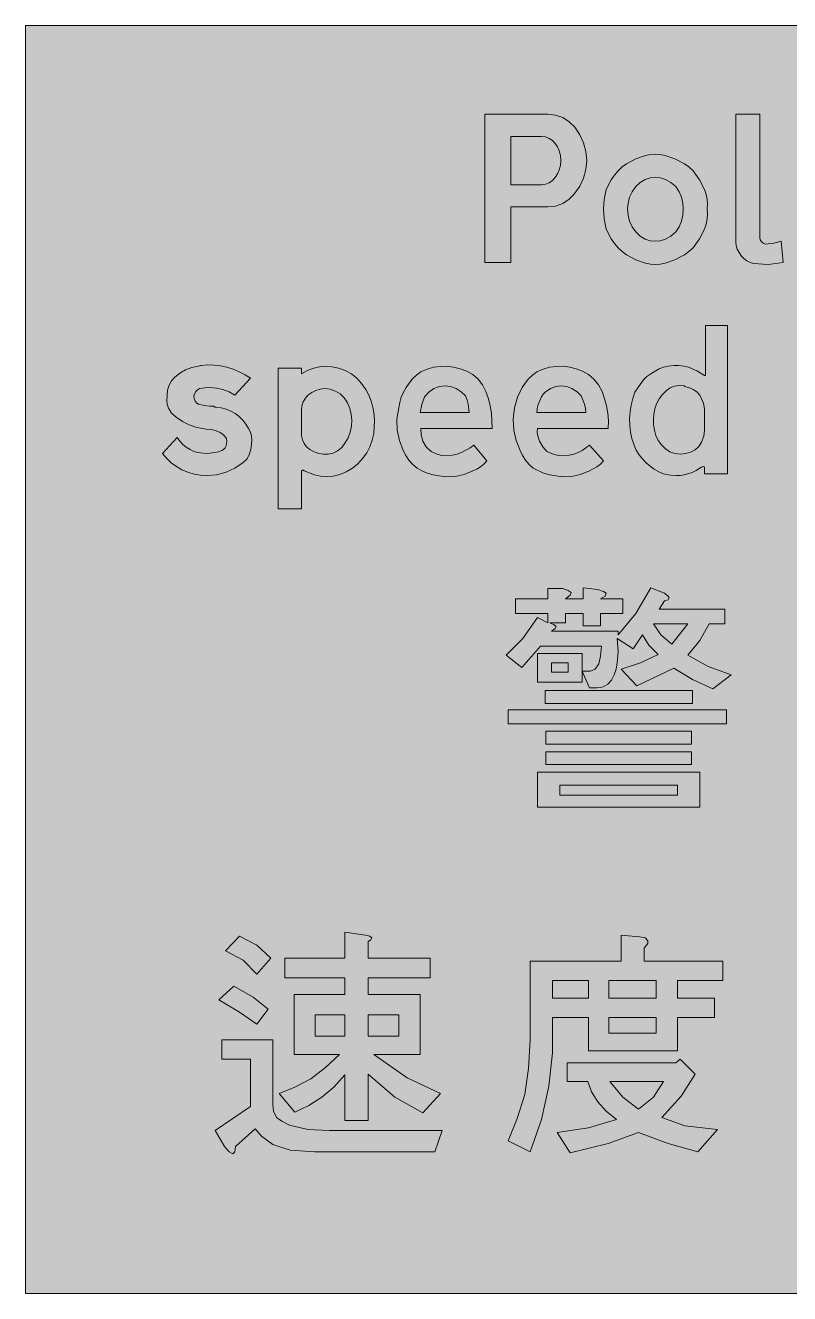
# Model space of a CAD drawing. Header units: metres. Extents: x 141 to 429, y 13 to 259.
# Drawn here: x 141.1 to 289.6, y 12.8 to 259.2 of the extents above; entities that cross this region are included whole.
import ezdxf

# ---------------------------------------------------------------- set-up
doc = ezdxf.new("R2010")
doc.units = ezdxf.units.M
for name, color, linetype, true_color in [('FILL_BLUE_0000FF', 7, 'Continuous', 0x0000ff), ('FILL_WHITE_FFFFFF', 7, 'Continuous', 0xffffff), ('STROKE_WHITE_FFFFFF', 7, 'Continuous', 0xffffff)]:
    doc.layers.add(name, color=color, linetype=linetype, true_color=true_color)

msp = doc.modelspace()

# ---------------------------------------------------------------- hatches: boundary and pattern name
at = {"layer": 'FILL_BLUE_0000FF', "true_color": 0x0000ff}
h = msp.add_hatch(color=7, dxfattribs=at)
h.dxf.hatch_style = 1
h.paths.add_polyline_path([(428.58, 259.2), (428.58, 12.78), (141.12, 12.78), (141.12, 259.2), (428.58, 259.2)])
at = {"layer": 'FILL_WHITE_FFFFFF', "true_color": 0xffffff}
h = msp.add_hatch(color=7, dxfattribs=at)
h.dxf.hatch_style = 1
h.paths.add_polyline_path([(245.52, 241.27), (246.79, 240.48), (247.86, 239.4), (248.83, 237.96), (249.57, 236.36), (250.04, 234.67), (250.2, 232.92), (250.04, 231.18), (249.57, 229.5), (248.83, 227.96), (247.86, 226.62), (247.36, 225.99), (246.79, 225.44), (245.52, 224.59), (244.11, 224.09), (242.64, 223.92), (235.44, 223.92), (235.44, 213.12), (230.4, 213.12), (230.4, 241.92), (242.64, 241.92), (244.11, 241.75), (245.52, 241.27)])
h.paths.add_polyline_path([(241.38, 228.24), (242.16, 228.34), (242.88, 228.62), (243.53, 229.06), (244.08, 229.63), (244.53, 230.33), (244.87, 231.13), (245.09, 232), (245.16, 232.92), (245.09, 233.9), (244.87, 234.79), (244.53, 235.59), (244.08, 236.27), (243.53, 236.83), (242.88, 237.25), (242.16, 237.51), (241.38, 237.6), (235.44, 237.6), (235.44, 228.24), (241.38, 228.24)], flags=16)
h = msp.add_hatch(color=7, dxfattribs=at)
h.dxf.hatch_style = 1
h.paths.add_polyline_path([(279.18, 241.92), (283.86, 241.92), (283.86, 217.98), (283.9, 217.53), (284.22, 217.08), (284.58, 216.83), (284.94, 216.72), (286.56, 216.9), (288, 217.26), (288.36, 213.12), (285.48, 212.76), (282.6, 212.94), (281.93, 213.14), (281.29, 213.46), (280.73, 213.88), (280.26, 214.38), (279.79, 215.05), (279.45, 215.73), (279.25, 216.4), (279.18, 217.08), (279.18, 241.92)])
h = msp.add_hatch(color=7, dxfattribs=at)
h.dxf.hatch_style = 1
h.paths.add_polyline_path([(253.98, 227.34), (254.95, 229.21), (255.57, 230.1), (256.32, 230.94), (257.06, 231.69), (257.89, 232.31), (259.74, 233.28), (261.63, 233.93), (262.57, 234.12), (263.52, 234.18), (264.46, 234.12), (265.41, 233.93), (267.3, 233.28), (269.17, 232.31), (270.06, 231.69), (270.9, 230.94), (272.11, 229.21), (273.06, 227.34), (273.4, 226.37), (273.6, 225.38), (273.67, 224.43), (273.6, 223.56), (273.67, 222.59), (273.6, 221.58), (273.4, 220.57), (273.06, 219.6), (272.11, 217.73), (270.9, 216), (270.06, 215.25), (269.17, 214.63), (267.3, 213.66), (265.41, 213.01), (264.46, 212.82), (263.52, 212.76), (262.57, 212.82), (261.63, 213.01), (259.74, 213.66), (257.89, 214.63), (257.06, 215.25), (256.32, 216), (255.57, 216.84), (254.95, 217.73), (253.98, 219.6), (253.57, 221.58), (253.44, 223.56), (253.57, 225.38), (253.98, 227.34)])
h.paths.add_polyline_path([(261.56, 229.25), (260.61, 228.69), (259.74, 227.88), (259.03, 226.88), (258.52, 225.79), (258.22, 224.67), (258.12, 223.56), (258.22, 222.35), (258.52, 221.17), (259.03, 220.07), (259.74, 219.06), (260.61, 218.25), (261.56, 217.69), (262.55, 217.36), (263.52, 217.26), (264.49, 217.36), (265.5, 217.69), (266.51, 218.25), (267.48, 219.06), (268.16, 220.07), (268.6, 221.17), (268.85, 222.35), (268.92, 223.56), (268.85, 224.67), (268.6, 225.79), (268.16, 226.88), (267.48, 227.88), (266.51, 228.69), (265.5, 229.25), (264.49, 229.58), (263.52, 229.68), (262.55, 229.58), (261.56, 229.25)], flags=16)
h = msp.add_hatch(color=7, dxfattribs=at)
h.dxf.hatch_style = 1
h.paths.add_polyline_path([(269.1, 171.9), (268.38, 171.74), (267.66, 171.72), (266.47, 171.83), (265.14, 172.08), (264.21, 172.47), (263.33, 172.95), (262.49, 173.53), (261.72, 174.19), (261.01, 174.95), (260.38, 175.78), (259.83, 176.68), (259.38, 177.66), (258.97, 178.9), (258.7, 180.17), (258.55, 181.48), (258.52, 182.79), (258.62, 184.1), (258.82, 185.41), (259.14, 186.68), (259.56, 187.92), (260.28, 189), (261.25, 190.33), (261.87, 190.95), (262.62, 191.52), (264.26, 192.44), (265.13, 192.76), (266.04, 192.96), (267.09, 193.13), (268.09, 193.14), (269.05, 193.01), (270, 192.78), (271.6, 192.1), (273.06, 191.16), (273.24, 191.16), (273.24, 191.34), (273.24, 200.88), (277.56, 200.88), (277.56, 172.08), (273.06, 172.08), (273.06, 173.16), (273.06, 173.27), (273.06, 173.34), (272.88, 173.52), (272.52, 173.34), (272.16, 173.16), (271.45, 172.68), (270.7, 172.33), (269.1, 171.9)])
h.paths.add_polyline_path([(271.26, 176.71), (271.99, 177.36), (272.52, 178.2), (272.92, 179.37), (273.06, 180.54), (273.06, 184.5), (273, 185.2), (272.81, 185.94), (272.16, 187.38), (271.56, 187.99), (270.88, 188.46), (270.16, 188.8), (269.46, 189), (269.28, 189.02), (269.1, 189.18), (268.16, 189.22), (267.25, 189.07), (266.42, 188.75), (265.68, 188.28), (264.89, 187.47), (264.24, 186.66), (263.77, 185.69), (263.43, 184.69), (263.22, 183.65), (263.14, 182.61), (263.18, 181.57), (263.35, 180.53), (263.65, 179.53), (264.06, 178.56), (264.71, 177.68), (265.5, 176.94), (266.33, 176.35), (267.3, 176.04), (268.38, 175.9), (269.46, 176.04), (270.39, 176.28), (271.26, 176.71)], flags=16)
h = msp.add_hatch(color=7, dxfattribs=at)
h.dxf.hatch_style = 1
h.paths.add_polyline_path([(175.86, 185.33), (176.94, 185.22), (177.66, 185.22), (178.02, 185.04), (178.2, 185.04), (179.19, 184.91), (180.15, 184.65), (181.05, 184.27), (181.89, 183.78), (182.66, 183.19), (183.36, 182.51), (183.98, 181.74), (184.5, 180.9), (184.84, 180.19), (185.04, 179.44), (185.11, 178.65), (185.04, 177.84), (184.94, 176.77), (184.63, 175.77), (184.13, 174.9), (183.42, 174.24), (181.84, 173.16), (180.11, 172.37), (178.28, 171.89), (176.4, 171.72), (175.13, 171.79), (173.89, 172.02), (172.69, 172.37), (171.54, 172.87), (170.46, 173.49), (169.46, 174.23), (168.56, 175.08), (167.76, 176.04), (170.64, 179.1), (171.11, 178.43), (171.7, 177.79), (172.39, 177.23), (173.16, 176.76), (173.87, 176.42), (174.62, 176.2), (176.22, 176.04), (177.03, 176.06), (177.84, 176.22), (178.63, 176.33), (179.28, 176.58), (179.65, 176.78), (179.93, 177.1), (180.12, 177.52), (180.18, 178.02), (180.25, 178.4), (180.18, 178.92), (179.64, 179.64), (179, 180.11), (178.2, 180.45), (177.26, 180.65), (176.22, 180.72), (174.42, 181.08), (172.97, 181.58), (171.63, 182.25), (170.42, 183.05), (169.38, 183.96), (169.38, 184.14), (168.94, 184.85), (168.68, 185.6), (168.6, 186.39), (168.66, 187.2), (168.66, 187.38), (168.76, 188.34), (169.04, 189.29), (169.5, 190.14), (170.1, 190.8), (171.11, 191.64), (172.24, 192.28), (173.47, 192.72), (174.78, 192.96), (175.14, 193.14), (175.32, 193.14), (176.55, 193.22), (177.8, 193.18), (179.05, 193.02), (180.29, 192.76), (181.51, 192.38), (182.69, 191.9), (183.81, 191.31), (184.86, 190.62), (181.8, 187.38), (180.69, 187.98), (179.5, 188.44), (178.26, 188.72), (176.94, 188.82), (176.02, 188.8), (174.96, 188.64), (174.56, 188.41), (174.22, 188.05), (173.97, 187.63), (173.88, 187.2), (173.94, 186.67), (174.13, 186.19), (174.41, 185.81), (174.78, 185.58), (175.86, 185.33)])
h = msp.add_hatch(color=7, dxfattribs=at)
h.dxf.hatch_style = 1
h.paths.add_polyline_path([(197.14, 192.6), (198.26, 192.86), (199.44, 192.96), (200.68, 192.86), (201.96, 192.58), (203.24, 192.12), (204.48, 191.52), (205.52, 190.64), (206.46, 189.63), (207.26, 188.48), (207.9, 187.2), (208.37, 185.96), (208.71, 184.7), (208.91, 183.48), (208.98, 182.34), (208.8, 179.89), (208.52, 178.62), (208.08, 177.3), (207.44, 176.12), (206.64, 175.03), (205.7, 174.03), (204.66, 173.16), (203.44, 172.45), (202.21, 171.94), (200.94, 171.64), (199.62, 171.54), (198.44, 171.63), (197.32, 171.88), (195.3, 172.62), (195.19, 172.78), (194.94, 172.8), (194.76, 172.62), (194.76, 172.44), (194.76, 165.24), (190.26, 165.24), (190.26, 192.6), (194.76, 192.6), (194.76, 191.52), (195.01, 191.54), (195.12, 191.7), (196.1, 192.2), (197.14, 192.6)])
h.paths.add_polyline_path([(195.12, 186.07), (194.86, 185.3), (194.76, 184.5), (194.76, 179.46), (194.96, 178.68), (195.3, 177.97), (195.77, 177.33), (196.38, 176.76), (197.22, 176.32), (198.11, 176.04), (199.04, 175.9), (199.98, 175.86), (200.92, 176.1), (201.8, 176.53), (202.59, 177.18), (203.22, 178.02), (203.81, 179.07), (204.23, 180.18), (204.48, 181.33), (204.55, 182.5), (204.44, 183.65), (204.16, 184.78), (203.69, 185.85), (203.04, 186.84), (202.27, 187.58), (201.35, 188.14), (200.33, 188.51), (199.26, 188.64), (198.42, 188.54), (197.57, 188.28), (196.75, 187.88), (196.02, 187.38), (195.52, 186.78), (195.12, 186.07)], flags=16)
h = msp.add_hatch(color=7, dxfattribs=at)
h.dxf.hatch_style = 1
h.paths.add_polyline_path([(219.08, 172.24), (218.13, 172.66), (217.26, 173.16), (216.38, 173.9), (215.64, 174.73), (215.03, 175.64), (214.56, 176.58), (213.79, 178.53), (213.37, 180.58), (213.32, 182.71), (213.66, 184.86), (213.85, 185.92), (214.16, 186.94), (214.57, 187.92), (215.08, 188.84), (215.68, 189.71), (216.37, 190.5), (217.14, 191.23), (217.98, 191.88), (219.17, 192.4), (220.42, 192.76), (221.71, 192.94), (223.02, 192.96), (224.33, 192.81), (225.62, 192.49), (226.87, 192), (228.06, 191.34), (229.07, 190.43), (229.93, 189.34), (230.62, 188.07), (231.12, 186.66), (231.46, 185.28), (231.68, 183.85), (231.84, 180.9), (217.98, 180.9), (218.02, 179.64), (218.34, 178.38), (219.01, 177.32), (219.96, 176.4), (220.94, 175.93), (221.96, 175.63), (223.02, 175.54), (224.1, 175.68), (225.01, 175.88), (225.88, 176.2), (227.52, 177.12), (228.24, 177.66), (230.76, 174.6), (230.19, 173.96), (229.55, 173.41), (228.84, 172.95), (228.06, 172.62), (226.38, 171.95), (224.62, 171.56), (222.82, 171.48), (221.04, 171.72), (220.07, 171.92), (219.08, 172.24)])
h.paths.add_polyline_path([(227.18, 185.58), (226.96, 186.39), (226.62, 187.2), (225.79, 187.99), (224.82, 188.64), (223.74, 189.04), (222.66, 189.18), (221.58, 189.04), (220.5, 188.64), (219.53, 187.96), (218.7, 187.02), (218.18, 185.56), (217.8, 183.96), (227.34, 183.96), (227.18, 185.58)], flags=16)
h = msp.add_hatch(color=7, dxfattribs=at)
h.dxf.hatch_style = 1
h.paths.add_polyline_path([(241.67, 172.24), (239.76, 173.16), (238.99, 173.9), (238.3, 174.73), (237.71, 175.64), (237.24, 176.58), (236.46, 178.53), (236.02, 180.58), (235.92, 182.71), (236.16, 184.86), (236.73, 186.94), (237.64, 188.84), (238.23, 189.71), (238.89, 190.5), (239.64, 191.23), (240.48, 191.88), (241.72, 192.4), (242.99, 192.76), (244.29, 192.94), (245.59, 192.96), (246.88, 192.81), (248.15, 192.49), (249.38, 192), (250.56, 191.34), (251.59, 190.43), (252.49, 189.34), (253.19, 188.07), (253.62, 186.66), (254.06, 185.28), (254.32, 183.85), (254.4, 182.38), (254.34, 180.9), (240.66, 180.9), (240.59, 180.25), (240.64, 179.64), (241.02, 178.38), (241.67, 177.32), (242.46, 176.4), (243.54, 175.93), (244.62, 175.63), (245.7, 175.54), (246.78, 175.68), (247.69, 175.88), (248.53, 176.2), (249.31, 176.62), (250.02, 177.12), (250.74, 177.66), (253.44, 174.6), (252.84, 173.96), (252.16, 173.41), (250.74, 172.62), (248.98, 171.95), (247.23, 171.56), (245.47, 171.48), (243.72, 171.72), (242.67, 171.92), (241.67, 172.24)])
h.paths.add_polyline_path([(249.96, 184.77), (249.77, 185.58), (249.12, 187.2), (248.35, 187.99), (247.32, 188.64), (246.32, 189.04), (245.25, 189.18), (244.18, 189.04), (243.18, 188.64), (242.14, 187.96), (241.71, 187.53), (241.38, 187.02), (240.73, 185.56), (240.54, 184.77), (240.48, 183.96), (250.02, 183.96), (249.96, 184.77)], flags=16)
h = msp.add_hatch(color=7, dxfattribs=at)
h.dxf.hatch_style = 1
h.paths.add_polyline_path([(242.64, 149.76), (245.52, 149.76), (246.6, 149.4), (247.14, 149.04), (246.96, 148.5), (246.06, 147.78), (249.48, 147.78), (249.48, 149.94), (252.36, 149.58), (253.44, 149.22), (253.98, 148.86), (253.8, 148.32), (252.9, 147.78), (257.22, 147.78), (257.22, 144.9), (252.9, 144.9), (252.9, 142.56), (249.48, 142.56), (249.48, 144.9), (246.06, 144.9), (246.06, 143.1), (243, 143.1), (243.9, 142.74), (244.26, 142.38), (244.08, 142.02), (243.36, 141.48), (256.32, 141.48), (256.32, 140.76), (259.74, 144.9), (262.62, 149.94), (265.32, 148.86), (266.04, 148.32), (266.22, 147.96), (266.04, 147.6), (265.32, 147.42), (264.24, 145.8), (277.02, 145.8), (277.02, 142.92), (273.96, 142.92), (272.16, 139.68), (269.82, 136.8), (273.78, 134.64), (278.28, 133.02), (274.68, 130.32), (270.72, 132.12), (267.12, 134.28), (259.92, 130.86), (256.86, 134.1), (260.64, 135.36), (264.06, 136.98), (262.26, 138.78), (261, 140.76), (259.2, 138.06), (256.14, 140.04), (256.32, 137.52), (256.13, 135.31), (255.9, 134.13), (255.55, 133), (255.03, 132), (254.32, 131.2), (253.38, 130.67), (252.82, 130.54), (252.18, 130.5), (250.74, 130.5), (249.3, 133.74), (250.92, 133.74), (251.82, 134.1), (252.54, 135.18), (252.9, 136.62), (253.08, 138.6), (241.2, 138.6), (237.6, 134.46), (234.54, 136.8), (237.78, 140.04), (240.66, 144.18), (242.64, 143.1), (242.64, 144.9), (236.34, 144.9), (236.34, 147.78), (242.64, 147.78), (242.64, 149.76)])
h.paths.add_polyline_path([(266.76, 138.96), (269.82, 142.92), (263.16, 142.92), (264.6, 140.76), (266.76, 138.96)], flags=16)
h = msp.add_hatch(color=7, dxfattribs=at)
h.dxf.hatch_style = 1
h.paths.add_polyline_path([(249.3, 131.58), (240.66, 131.58), (240.66, 137.16), (249.3, 137.16), (249.3, 131.58)])
h.paths.add_polyline_path([(246.6, 135.36), (243.36, 135.36), (243.36, 133.56), (246.6, 133.56), (246.6, 135.36)], flags=16)
h = msp.add_hatch(color=7, dxfattribs=at)
h.dxf.hatch_style = 1
h.paths.add_polyline_path([(270.72, 129.96), (270.72, 127.44), (242.1, 127.44), (242.1, 129.96), (270.72, 129.96)])
h = msp.add_hatch(color=7, dxfattribs=at)
h.dxf.hatch_style = 1
h.paths.add_polyline_path([(277.38, 126.18), (277.38, 123.48), (234.9, 123.48), (234.9, 126.18), (277.38, 126.18)])
h = msp.add_hatch(color=7, dxfattribs=at)
h.dxf.hatch_style = 1
h.paths.add_polyline_path([(270.54, 122.04), (270.54, 119.52), (242.28, 119.52), (242.28, 122.04), (270.54, 122.04)])
h = msp.add_hatch(color=7, dxfattribs=at)
h.dxf.hatch_style = 1
h.paths.add_polyline_path([(270.54, 118.08), (270.54, 115.56), (242.28, 115.56), (242.28, 118.08), (270.54, 118.08)])
h = msp.add_hatch(color=7, dxfattribs=at)
h.dxf.hatch_style = 1
h.paths.add_polyline_path([(272.16, 107.28), (240.66, 107.28), (240.66, 114.12), (272.16, 114.12), (272.16, 107.28)])
h.paths.add_polyline_path([(267.84, 111.6), (244.98, 111.6), (244.98, 109.62), (267.84, 109.62), (267.84, 111.6)], flags=16)
h = msp.add_hatch(color=7, dxfattribs=at)
h.dxf.hatch_style = 1
h.paths.add_polyline_path([(186.12, 80.46), (188.82, 77.94), (186.12, 74.88), (183.42, 77.58), (180, 79.38), (182.7, 82.26), (186.12, 80.46)])
h = msp.add_hatch(color=7, dxfattribs=at)
h.dxf.hatch_style = 1
h.paths.add_polyline_path([(207.18, 82.44), (208.08, 82.26), (208.44, 81.9), (208.26, 81.54), (207.72, 81.18), (207.72, 77.94), (219.78, 77.94), (219.78, 74.16), (207.72, 74.16), (207.72, 70.92), (217.8, 70.92), (217.8, 59.22), (208.8, 59.22), (215.28, 54.72), (221.76, 51.66), (218.34, 47.88), (212.94, 50.94), (207.72, 55.44), (207.72, 46.44), (203.22, 46.44), (203.22, 55.26), (201.06, 52.92), (198.72, 50.94), (196.2, 49.32), (193.5, 48.06), (190.44, 51.66), (193.5, 52.92), (196.56, 54.54), (199.44, 56.7), (202.14, 59.22), (193.32, 59.22), (193.32, 70.92), (203.22, 70.92), (203.22, 74.16), (191.52, 74.16), (191.52, 77.94), (203.22, 77.94), (203.22, 82.98), (207.18, 82.44)])
h.paths.add_polyline_path([(197.46, 66.96), (197.46, 62.82), (203.22, 62.82), (203.22, 66.96), (197.46, 66.96)], flags=16)
h.paths.add_polyline_path([(213.66, 66.96), (207.72, 66.96), (207.72, 62.82), (213.66, 62.82), (213.66, 66.96)], flags=16)
h = msp.add_hatch(color=7, dxfattribs=at)
h.dxf.hatch_style = 1
h.paths.add_polyline_path([(239.22, 62.1), (239.22, 77.4), (256.86, 77.4), (256.86, 82.44), (260.46, 82.08), (261.54, 81.9), (262.08, 81.36), (262.08, 80.82), (261.36, 79.92), (261.36, 77.4), (276.66, 77.4), (276.66, 73.62), (267.84, 73.62), (267.84, 70.2), (275.04, 70.2), (275.04, 66.42), (267.84, 66.42), (267.84, 59.94), (250.56, 59.94), (250.56, 66.42), (243.54, 66.42), (243.54, 59.58), (242.82, 53.1), (241.38, 46.62), (239.22, 40.32), (234.9, 42.48), (236.7, 46.8), (238.14, 51.48), (238.86, 56.52), (239.22, 62.1)])
h.paths.add_polyline_path([(243.54, 70.2), (250.56, 70.2), (250.56, 73.62), (243.54, 73.62), (243.54, 70.2)], flags=16)
h.paths.add_polyline_path([(254.52, 66.42), (254.52, 63.36), (263.7, 63.36), (263.7, 66.42), (254.52, 66.42)], flags=16)
h.paths.add_polyline_path([(263.7, 73.62), (254.52, 73.62), (254.52, 70.2), (263.7, 70.2), (263.7, 73.62)], flags=16)
h = msp.add_hatch(color=7, dxfattribs=at)
h.dxf.hatch_style = 1
h.paths.add_polyline_path([(185.4, 70.38), (188.28, 68.04), (186.12, 65.16), (182.7, 67.5), (178.74, 69.84), (181.62, 72.54), (185.4, 70.38)])
h = msp.add_hatch(color=7, dxfattribs=at)
h.dxf.hatch_style = 1
h.paths.add_polyline_path([(189.18, 62.1), (189.18, 49.5), (189.36, 48.24), (189.9, 46.98), (190.98, 46.26), (192.42, 45.54), (196.02, 44.64), (200.16, 44.46), (222.12, 44.46), (220.68, 40.32), (197.28, 40.32), (192.6, 40.68), (189.18, 41.76), (187.02, 43.38), (185.76, 44.82), (181.98, 41.4), (181.8, 40.32), (181.44, 39.96), (180.72, 40.32), (179.82, 41.4), (178.02, 44.46), (184.86, 49.14), (184.86, 58.32), (179.28, 58.32), (179.28, 62.1), (189.18, 62.1)])
h = msp.add_hatch(color=7, dxfattribs=at)
h.dxf.hatch_style = 1
h.paths.add_polyline_path([(268.38, 58.32), (271.26, 55.44), (268.56, 51.12), (264.78, 46.98), (269.28, 45.36), (275.58, 44.64), (271.8, 40.32), (266.04, 41.94), (260.28, 44.1), (254.34, 41.94), (246.96, 40.14), (244.44, 44.1), (250.56, 45), (255.96, 46.62), (253.98, 48.24), (252.36, 50.04), (251.1, 52.02), (250.38, 54), (246.42, 54), (246.42, 57.6), (267.48, 57.6), (268.38, 58.32)])
h.paths.add_polyline_path([(260.28, 48.6), (263.16, 50.94), (265.14, 54), (254.7, 54), (257.22, 50.94), (260.28, 48.6)], flags=16)

# ---------------------------------------------------------------- linework, layer by layer
at = {"layer": 'FILL_BLUE_0000FF', "lineweight": 0, "true_color": 0x0000ff}
msp.add_lwpolyline([(428.58, 259.2), (428.58, 12.78), (141.12, 12.78), (141.12, 259.2)], close=True, dxfattribs=at)
at = {"layer": 'FILL_WHITE_FFFFFF', "lineweight": 0, "true_color": 0xffffff}
for points in [[(245.52, 241.27), (246.79, 240.48), (247.86, 239.4), (248.83, 237.96), (249.57, 236.36), (250.04, 234.67), (250.2, 232.92), (250.04, 231.18), (249.57, 229.5), (248.83, 227.96), (247.86, 226.62), (247.36, 225.99), (246.79, 225.44), (245.52, 224.59), (244.11, 224.09), (242.64, 223.92), (235.44, 223.92), (235.44, 213.12), (230.4, 213.12), (230.4, 241.92), (242.64, 241.92), (244.11, 241.75)], [(279.18, 241.92), (283.86, 241.92), (283.86, 217.98), (283.9, 217.53), (284.22, 217.08), (284.58, 216.83), (284.94, 216.72), (286.56, 216.9), (288, 217.26), (288.36, 213.12), (285.48, 212.76), (282.6, 212.94), (281.93, 213.14), (281.29, 213.46), (280.73, 213.88), (280.26, 214.38), (279.79, 215.05), (279.45, 215.73), (279.25, 216.4), (279.18, 217.08)], [(241.38, 228.24), (242.16, 228.34), (242.88, 228.62), (243.53, 229.06), (244.08, 229.63), (244.53, 230.33), (244.87, 231.13), (245.09, 232), (245.16, 232.92), (245.09, 233.9), (244.87, 234.79), (244.53, 235.59), (244.08, 236.27), (243.53, 236.83), (242.88, 237.25), (242.16, 237.51), (241.38, 237.6), (235.44, 237.6), (235.44, 228.24)], [(253.98, 227.34), (254.95, 229.21), (255.57, 230.1), (256.32, 230.94), (257.06, 231.69), (257.89, 232.31), (259.74, 233.28), (261.63, 233.93), (262.57, 234.12), (263.52, 234.18), (264.46, 234.12), (265.41, 233.93), (267.3, 233.28), (269.17, 232.31), (270.06, 231.69), (270.9, 230.94), (272.11, 229.21), (273.06, 227.34), (273.4, 226.37), (273.6, 225.38), (273.67, 224.43), (273.6, 223.56), (273.67, 222.59), (273.6, 221.58), (273.4, 220.57), (273.06, 219.6), (272.11, 217.73), (270.9, 216), (270.06, 215.25), (269.17, 214.63), (267.3, 213.66), (265.41, 213.01), (264.46, 212.82), (263.52, 212.76), (262.57, 212.82), (261.63, 213.01), (259.74, 213.66), (257.89, 214.63), (257.06, 215.25), (256.32, 216), (255.57, 216.84), (254.95, 217.73), (253.98, 219.6), (253.57, 221.58), (253.44, 223.56), (253.57, 225.38)], [(261.56, 229.25), (260.61, 228.69), (259.74, 227.88), (259.03, 226.88), (258.52, 225.79), (258.22, 224.67), (258.12, 223.56), (258.22, 222.35), (258.52, 221.17), (259.03, 220.07), (259.74, 219.06), (260.61, 218.25), (261.56, 217.69), (262.55, 217.36), (263.52, 217.26), (264.49, 217.36), (265.5, 217.69), (266.51, 218.25), (267.48, 219.06), (268.16, 220.07), (268.6, 221.17), (268.85, 222.35), (268.92, 223.56), (268.85, 224.67), (268.6, 225.79), (268.16, 226.88), (267.48, 227.88), (266.51, 228.69), (265.5, 229.25), (264.49, 229.58), (263.52, 229.68), (262.55, 229.58)], [(269.1, 171.9), (268.38, 171.74), (267.66, 171.72), (266.47, 171.83), (265.14, 172.08), (264.21, 172.47), (263.33, 172.95), (262.49, 173.53), (261.72, 174.19), (261.01, 174.95), (260.38, 175.78), (259.83, 176.68), (259.38, 177.66), (258.97, 178.9), (258.7, 180.17), (258.55, 181.48), (258.52, 182.79), (258.62, 184.1), (258.82, 185.41), (259.14, 186.68), (259.56, 187.92), (260.28, 189), (261.25, 190.33), (261.87, 190.95), (262.62, 191.52), (264.26, 192.44), (265.13, 192.76), (266.04, 192.96), (267.09, 193.13), (268.09, 193.14), (269.05, 193.01), (270, 192.78), (271.6, 192.1), (273.06, 191.16), (273.24, 191.16), (273.24, 191.34), (273.24, 200.88), (277.56, 200.88), (277.56, 172.08), (273.06, 172.08), (273.06, 173.16), (273.06, 173.27), (273.06, 173.34), (272.88, 173.52), (272.52, 173.34), (272.16, 173.16), (271.45, 172.68), (270.7, 172.33)], [(175.86, 185.33), (176.94, 185.22), (177.66, 185.22), (178.02, 185.04), (178.2, 185.04), (179.19, 184.91), (180.15, 184.65), (181.05, 184.27), (181.89, 183.78), (182.66, 183.19), (183.36, 182.51), (183.98, 181.74), (184.5, 180.9), (184.84, 180.19), (185.04, 179.44), (185.11, 178.65), (185.04, 177.84), (184.94, 176.77), (184.63, 175.77), (184.13, 174.9), (183.42, 174.24), (181.84, 173.16), (180.11, 172.37), (178.28, 171.89), (176.4, 171.72), (175.13, 171.79), (173.89, 172.02), (172.69, 172.37), (171.54, 172.87), (170.46, 173.49), (169.46, 174.23), (168.56, 175.08), (167.76, 176.04), (170.64, 179.1), (171.11, 178.43), (171.7, 177.79), (172.39, 177.23), (173.16, 176.76), (173.87, 176.42), (174.62, 176.2), (176.22, 176.04), (177.03, 176.06), (177.84, 176.22), (178.63, 176.33), (179.28, 176.58), (179.65, 176.78), (179.93, 177.1), (180.12, 177.52), (180.18, 178.02), (180.25, 178.4), (180.18, 178.92), (179.64, 179.64), (179, 180.11), (178.2, 180.45), (177.26, 180.65), (176.22, 180.72), (174.42, 181.08), (172.97, 181.58), (171.63, 182.25), (170.42, 183.05), (169.38, 183.96), (169.38, 184.14), (168.94, 184.85), (168.68, 185.6), (168.6, 186.39), (168.66, 187.2), (168.66, 187.38), (168.76, 188.34), (169.04, 189.29), (169.5, 190.14), (170.1, 190.8), (171.11, 191.64), (172.24, 192.28), (173.47, 192.72), (174.78, 192.96), (175.14, 193.14), (175.32, 193.14), (176.55, 193.22), (177.8, 193.18), (179.05, 193.02), (180.29, 192.76), (181.51, 192.38), (182.69, 191.9), (183.81, 191.31), (184.86, 190.62), (181.8, 187.38), (180.69, 187.98), (179.5, 188.44), (178.26, 188.72), (176.94, 188.82), (176.02, 188.8), (174.96, 188.64), (174.56, 188.41), (174.22, 188.05), (173.97, 187.63), (173.88, 187.2), (173.94, 186.67), (174.13, 186.19), (174.41, 185.81), (174.78, 185.58)], [(197.14, 192.6), (198.26, 192.86), (199.44, 192.96), (200.68, 192.86), (201.96, 192.58), (203.24, 192.12), (204.48, 191.52), (205.52, 190.64), (206.46, 189.63), (207.26, 188.48), (207.9, 187.2), (208.37, 185.96), (208.71, 184.7), (208.91, 183.48), (208.98, 182.34), (208.8, 179.89), (208.52, 178.62), (208.08, 177.3), (207.44, 176.12), (206.64, 175.03), (205.7, 174.03), (204.66, 173.16), (203.44, 172.45), (202.21, 171.94), (200.94, 171.64), (199.62, 171.54), (198.44, 171.63), (197.32, 171.88), (195.3, 172.62), (195.19, 172.78), (194.94, 172.8), (194.76, 172.62), (194.76, 172.44), (194.76, 165.24), (190.26, 165.24), (190.26, 192.6), (194.76, 192.6), (194.76, 191.52), (195.01, 191.54), (195.12, 191.7), (196.1, 192.2)], [(219.08, 172.24), (218.13, 172.66), (217.26, 173.16), (216.38, 173.9), (215.64, 174.73), (215.03, 175.64), (214.56, 176.58), (213.79, 178.53), (213.37, 180.58), (213.32, 182.71), (213.66, 184.86), (213.85, 185.92), (214.16, 186.94), (214.57, 187.92), (215.08, 188.84), (215.68, 189.71), (216.37, 190.5), (217.14, 191.23), (217.98, 191.88), (219.17, 192.4), (220.42, 192.76), (221.71, 192.94), (223.02, 192.96), (224.33, 192.81), (225.62, 192.49), (226.87, 192), (228.06, 191.34), (229.07, 190.43), (229.93, 189.34), (230.62, 188.07), (231.12, 186.66), (231.46, 185.28), (231.68, 183.85), (231.84, 180.9), (217.98, 180.9), (218.02, 179.64), (218.34, 178.38), (219.01, 177.32), (219.96, 176.4), (220.94, 175.93), (221.96, 175.63), (223.02, 175.54), (224.1, 175.68), (225.01, 175.88), (225.88, 176.2), (227.52, 177.12), (228.24, 177.66), (230.76, 174.6), (230.19, 173.96), (229.55, 173.41), (228.84, 172.95), (228.06, 172.62), (226.38, 171.95), (224.62, 171.56), (222.82, 171.48), (221.04, 171.72), (220.07, 171.92)], [(241.67, 172.24), (239.76, 173.16), (238.99, 173.9), (238.3, 174.73), (237.71, 175.64), (237.24, 176.58), (236.46, 178.53), (236.02, 180.58), (235.92, 182.71), (236.16, 184.86), (236.73, 186.94), (237.64, 188.84), (238.23, 189.71), (238.89, 190.5), (239.64, 191.23), (240.48, 191.88), (241.72, 192.4), (242.99, 192.76), (244.29, 192.94), (245.59, 192.96), (246.88, 192.81), (248.15, 192.49), (249.38, 192), (250.56, 191.34), (251.59, 190.43), (252.49, 189.34), (253.19, 188.07), (253.62, 186.66), (254.06, 185.28), (254.32, 183.85), (254.4, 182.38), (254.34, 180.9), (240.66, 180.9), (240.59, 180.25), (240.64, 179.64), (241.02, 178.38), (241.67, 177.32), (242.46, 176.4), (243.54, 175.93), (244.62, 175.63), (245.7, 175.54), (246.78, 175.68), (247.69, 175.88), (248.53, 176.2), (249.31, 176.62), (250.02, 177.12), (250.74, 177.66), (253.44, 174.6), (252.84, 173.96), (252.16, 173.41), (250.74, 172.62), (248.98, 171.95), (247.23, 171.56), (245.47, 171.48), (243.72, 171.72), (242.67, 171.92)], [(195.12, 186.07), (194.86, 185.3), (194.76, 184.5), (194.76, 179.46), (194.96, 178.68), (195.3, 177.97), (195.77, 177.33), (196.38, 176.76), (197.22, 176.32), (198.11, 176.04), (199.04, 175.9), (199.98, 175.86), (200.92, 176.1), (201.8, 176.53), (202.59, 177.18), (203.22, 178.02), (203.81, 179.07), (204.23, 180.18), (204.48, 181.33), (204.55, 182.5), (204.44, 183.65), (204.16, 184.78), (203.69, 185.85), (203.04, 186.84), (202.27, 187.58), (201.35, 188.14), (200.33, 188.51), (199.26, 188.64), (198.42, 188.54), (197.57, 188.28), (196.75, 187.88), (196.02, 187.38), (195.52, 186.78)], [(227.18, 185.58), (226.96, 186.39), (226.62, 187.2), (225.79, 187.99), (224.82, 188.64), (223.74, 189.04), (222.66, 189.18), (221.58, 189.04), (220.5, 188.64), (219.53, 187.96), (218.7, 187.02), (218.18, 185.56), (217.8, 183.96), (227.34, 183.96)], [(249.96, 184.77), (249.77, 185.58), (249.12, 187.2), (248.35, 187.99), (247.32, 188.64), (246.32, 189.04), (245.25, 189.18), (244.18, 189.04), (243.18, 188.64), (242.14, 187.96), (241.71, 187.53), (241.38, 187.02), (240.73, 185.56), (240.54, 184.77), (240.48, 183.96), (250.02, 183.96)], [(271.26, 176.71), (271.99, 177.36), (272.52, 178.2), (272.92, 179.37), (273.06, 180.54), (273.06, 184.5), (273, 185.2), (272.81, 185.94), (272.16, 187.38), (271.56, 187.99), (270.88, 188.46), (270.16, 188.8), (269.46, 189), (269.28, 189.02), (269.1, 189.18), (268.16, 189.22), (267.25, 189.07), (266.42, 188.75), (265.68, 188.28), (264.89, 187.47), (264.24, 186.66), (263.77, 185.69), (263.43, 184.69), (263.22, 183.65), (263.14, 182.61), (263.18, 181.57), (263.35, 180.53), (263.65, 179.53), (264.06, 178.56), (264.71, 177.68), (265.5, 176.94), (266.33, 176.35), (267.3, 176.04), (268.38, 175.9), (269.46, 176.04), (270.39, 176.28)], [(242.64, 149.76), (245.52, 149.76), (246.6, 149.4), (247.14, 149.04), (246.96, 148.5), (246.06, 147.78), (249.48, 147.78), (249.48, 149.94), (252.36, 149.58), (253.44, 149.22), (253.98, 148.86), (253.8, 148.32), (252.9, 147.78), (257.22, 147.78), (257.22, 144.9), (252.9, 144.9), (252.9, 142.56), (249.48, 142.56), (249.48, 144.9), (246.06, 144.9), (246.06, 143.1), (243, 143.1), (243.9, 142.74), (244.26, 142.38), (244.08, 142.02), (243.36, 141.48), (256.32, 141.48), (256.32, 140.76), (259.74, 144.9), (262.62, 149.94), (265.32, 148.86), (266.04, 148.32), (266.22, 147.96), (266.04, 147.6), (265.32, 147.42), (264.24, 145.8), (277.02, 145.8), (277.02, 142.92), (273.96, 142.92), (272.16, 139.68), (269.82, 136.8), (273.78, 134.64), (278.28, 133.02), (274.68, 130.32), (270.72, 132.12), (267.12, 134.28), (259.92, 130.86), (256.86, 134.1), (260.64, 135.36), (264.06, 136.98), (262.26, 138.78), (261, 140.76), (259.2, 138.06), (256.14, 140.04), (256.32, 137.52), (256.13, 135.31), (255.9, 134.13), (255.55, 133), (255.03, 132), (254.32, 131.2), (253.38, 130.67), (252.82, 130.54), (252.18, 130.5), (250.74, 130.5), (249.3, 133.74), (250.92, 133.74), (251.82, 134.1), (252.54, 135.18), (252.9, 136.62), (253.08, 138.6), (241.2, 138.6), (237.6, 134.46), (234.54, 136.8), (237.78, 140.04), (240.66, 144.18), (242.64, 143.1), (242.64, 144.9), (236.34, 144.9), (236.34, 147.78), (242.64, 147.78)], [(266.76, 138.96), (269.82, 142.92), (263.16, 142.92), (264.6, 140.76)], [(249.3, 131.58), (240.66, 131.58), (240.66, 137.16), (249.3, 137.16)], [(246.6, 135.36), (243.36, 135.36), (243.36, 133.56), (246.6, 133.56)], [(270.72, 129.96), (270.72, 127.44), (242.1, 127.44), (242.1, 129.96)], [(277.38, 126.18), (277.38, 123.48), (234.9, 123.48), (234.9, 126.18)], [(270.54, 122.04), (270.54, 119.52), (242.28, 119.52), (242.28, 122.04)], [(270.54, 118.08), (270.54, 115.56), (242.28, 115.56), (242.28, 118.08)], [(272.16, 107.28), (240.66, 107.28), (240.66, 114.12), (272.16, 114.12)], [(267.84, 111.6), (244.98, 111.6), (244.98, 109.62), (267.84, 109.62)], [(186.12, 80.46), (188.82, 77.94), (186.12, 74.88), (183.42, 77.58), (180, 79.38), (182.7, 82.26)], [(207.18, 82.44), (208.08, 82.26), (208.44, 81.9), (208.26, 81.54), (207.72, 81.18), (207.72, 77.94), (219.78, 77.94), (219.78, 74.16), (207.72, 74.16), (207.72, 70.92), (217.8, 70.92), (217.8, 59.22), (208.8, 59.22), (215.28, 54.72), (221.76, 51.66), (218.34, 47.88), (212.94, 50.94), (207.72, 55.44), (207.72, 46.44), (203.22, 46.44), (203.22, 55.26), (201.06, 52.92), (198.72, 50.94), (196.2, 49.32), (193.5, 48.06), (190.44, 51.66), (193.5, 52.92), (196.56, 54.54), (199.44, 56.7), (202.14, 59.22), (193.32, 59.22), (193.32, 70.92), (203.22, 70.92), (203.22, 74.16), (191.52, 74.16), (191.52, 77.94), (203.22, 77.94), (203.22, 82.98)], [(239.22, 62.1), (239.22, 77.4), (256.86, 77.4), (256.86, 82.44), (260.46, 82.08), (261.54, 81.9), (262.08, 81.36), (262.08, 80.82), (261.36, 79.92), (261.36, 77.4), (276.66, 77.4), (276.66, 73.62), (267.84, 73.62), (267.84, 70.2), (275.04, 70.2), (275.04, 66.42), (267.84, 66.42), (267.84, 59.94), (250.56, 59.94), (250.56, 66.42), (243.54, 66.42), (243.54, 59.58), (242.82, 53.1), (241.38, 46.62), (239.22, 40.32), (234.9, 42.48), (236.7, 46.8), (238.14, 51.48), (238.86, 56.52)], [(185.4, 70.38), (188.28, 68.04), (186.12, 65.16), (182.7, 67.5), (178.74, 69.84), (181.62, 72.54)], [(243.54, 70.2), (250.56, 70.2), (250.56, 73.62), (243.54, 73.62)], [(263.7, 73.62), (254.52, 73.62), (254.52, 70.2), (263.7, 70.2)], [(197.46, 66.96), (197.46, 62.82), (203.22, 62.82), (203.22, 66.96)], [(213.66, 66.96), (207.72, 66.96), (207.72, 62.82), (213.66, 62.82)], [(254.52, 66.42), (254.52, 63.36), (263.7, 63.36), (263.7, 66.42)], [(189.18, 62.1), (189.18, 49.5), (189.36, 48.24), (189.9, 46.98), (190.98, 46.26), (192.42, 45.54), (196.02, 44.64), (200.16, 44.46), (222.12, 44.46), (220.68, 40.32), (197.28, 40.32), (192.6, 40.68), (189.18, 41.76), (187.02, 43.38), (185.76, 44.82), (181.98, 41.4), (181.8, 40.32), (181.44, 39.96), (180.72, 40.32), (179.82, 41.4), (178.02, 44.46), (184.86, 49.14), (184.86, 58.32), (179.28, 58.32), (179.28, 62.1)], [(268.38, 58.32), (271.26, 55.44), (268.56, 51.12), (264.78, 46.98), (269.28, 45.36), (275.58, 44.64), (271.8, 40.32), (266.04, 41.94), (260.28, 44.1), (254.34, 41.94), (246.96, 40.14), (244.44, 44.1), (250.56, 45), (255.96, 46.62), (253.98, 48.24), (252.36, 50.04), (251.1, 52.02), (250.38, 54), (246.42, 54), (246.42, 57.6), (267.48, 57.6)], [(260.28, 48.6), (263.16, 50.94), (265.14, 54), (254.7, 54), (257.22, 50.94)]]:
    msp.add_lwpolyline(points, close=True, dxfattribs=at)
at = {"layer": 'STROKE_WHITE_FFFFFF', "lineweight": 0, "true_color": 0xffffff}
msp.add_lwpolyline([(194.76, 192.6), (194.76, 192.06)], dxfattribs=at)

doc.saveas('drawing.dxf')
